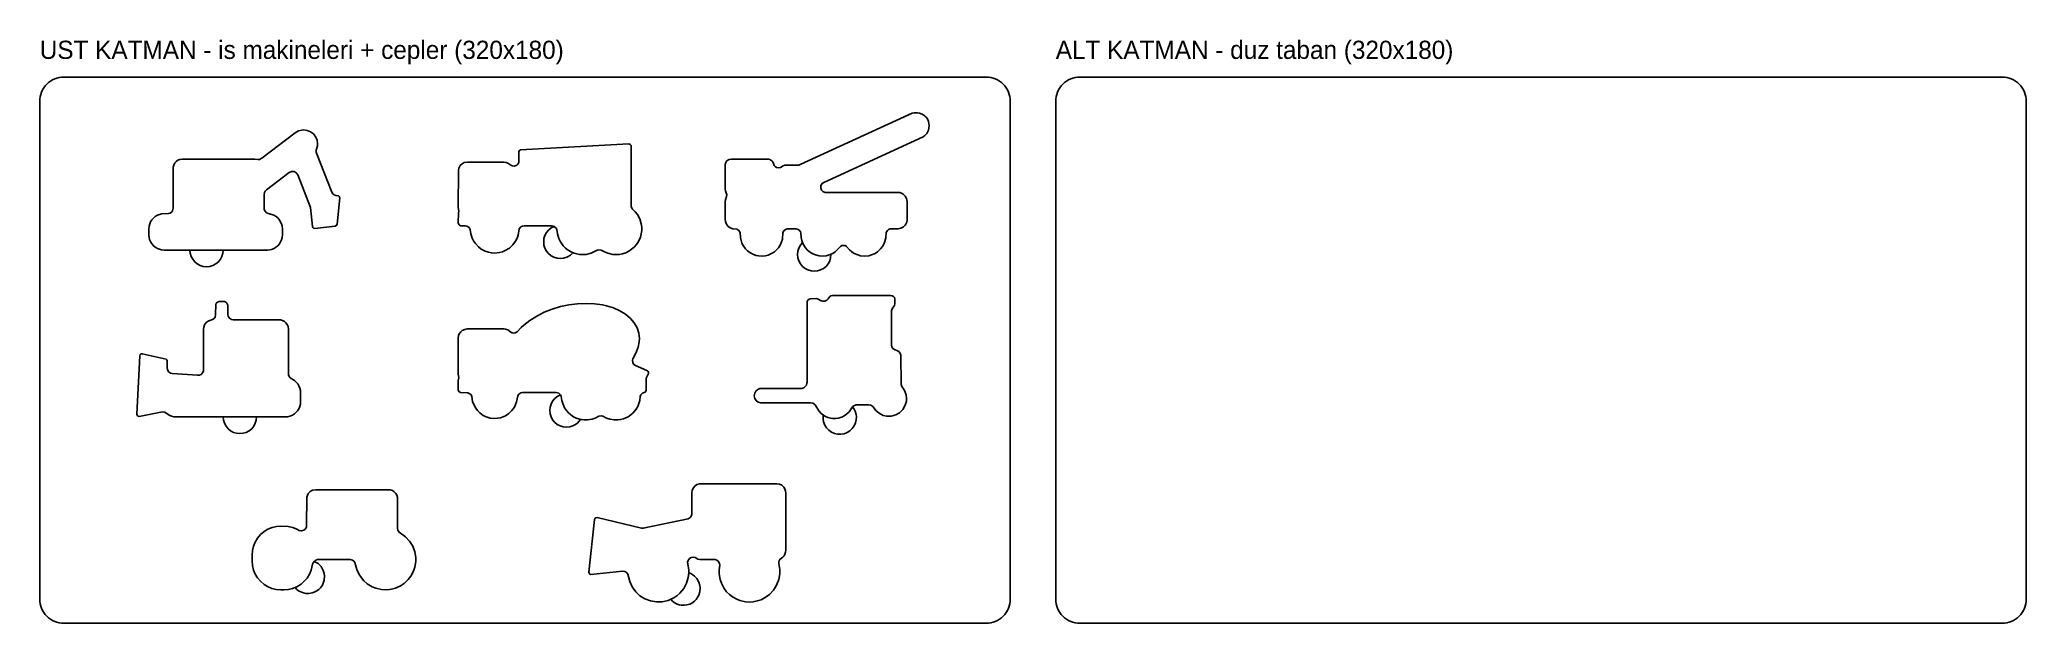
# Model space of a CAD drawing. Header units: millimetres. Extents: x 0 to 655, y 0 to 192.
import ezdxf

# ---------------------------------------------------------------- set-up
doc = ezdxf.new("R2010")
doc.units = ezdxf.units.MM
for name, color, linetype in [('ALT_KATMAN_KESIM', 5, 'Continuous'), ('UST_KATMAN_KESIM', 1, 'Continuous'), ('YAZI', 8, 'Continuous')]:
    doc.layers.add(name, color=color, linetype=linetype)

msp = doc.modelspace()

# ---------------------------------------------------------------- linework, layer by layer
at = {"layer": 'ALT_KATMAN_KESIM'}
msp.add_lwpolyline([(647, 180), (343, 180), (342.216, 179.961), (341.439, 179.846), (340.678, 179.656), (339.939, 179.391), (339.229, 179.055), (338.555, 178.652), (337.925, 178.184), (337.343, 177.657), (336.816, 177.075), (336.348, 176.445), (335.945, 175.771), (335.609, 175.061), (335.344, 174.322), (335.154, 173.561), (335.039, 172.784), (335, 172), (335, 8), (335.039, 7.216), (335.154, 6.439), (335.344, 5.678), (335.609, 4.939), (335.945, 4.229), (336.348, 3.555), (336.816, 2.925), (337.343, 2.343), (337.925, 1.816), (338.555, 1.348), (339.229, 0.945), (339.939, 0.609), (340.678, 0.344), (341.439, 0.154), (342.216, 0.039), (343, 0), (647, 0), (647.784, 0.039), (648.561, 0.154), (649.322, 0.344), (650.061, 0.609), (650.771, 0.945), (651.445, 1.348), (652.075, 1.816), (652.657, 2.343), (653.184, 2.925), (653.652, 3.555), (654.055, 4.229), (654.391, 4.939), (654.656, 5.678), (654.846, 6.439), (654.961, 7.216), (655, 8), (655, 172), (654.961, 172.784), (654.846, 173.561), (654.656, 174.322), (654.391, 175.061), (654.055, 175.771), (653.652, 176.445), (653.184, 177.075), (652.657, 177.657), (652.075, 178.184), (651.445, 178.652), (650.771, 179.055), (650.061, 179.391), (649.322, 179.656), (648.561, 179.846), (647.784, 179.961)], close=True, dxfattribs=at)
at = {"layer": 'UST_KATMAN_KESIM'}
for points in [[(312, 180), (8, 180), (7.216, 179.961), (6.439, 179.846), (5.678, 179.656), (4.939, 179.391), (4.229, 179.055), (3.555, 178.652), (2.925, 178.184), (2.343, 177.657), (1.816, 177.075), (1.348, 176.445), (0.945, 175.771), (0.609, 175.061), (0.344, 174.322), (0.154, 173.561), (0.039, 172.784), (0, 172), (0, 8), (0.039, 7.216), (0.154, 6.439), (0.344, 5.678), (0.609, 4.939), (0.945, 4.229), (1.348, 3.555), (1.816, 2.925), (2.343, 2.343), (2.925, 1.816), (3.555, 1.348), (4.229, 0.945), (4.939, 0.609), (5.678, 0.344), (6.439, 0.154), (7.216, 0.039), (8, 0), (312, 0), (312.784, 0.039), (313.561, 0.154), (314.322, 0.344), (315.061, 0.609), (315.771, 0.945), (316.445, 1.348), (317.075, 1.816), (317.657, 2.343), (318.184, 2.925), (318.652, 3.555), (319.055, 4.229), (319.391, 4.939), (319.656, 5.678), (319.846, 6.439), (319.961, 7.216), (320, 8), (320, 172), (319.961, 172.784), (319.846, 173.561), (319.656, 174.322), (319.391, 175.061), (319.055, 175.771), (318.652, 176.445), (318.184, 177.075), (317.657, 177.657), (317.075, 178.184), (316.445, 178.652), (315.771, 179.055), (315.061, 179.391), (314.322, 179.656), (313.561, 179.846), (312.784, 179.961)], [(226.076, 142.474), (226.511, 141.194), (226.436, 140.624), (226.059, 139.561), (226.004, 139.047), (226, 133.047), (226.059, 132.439), (226.291, 131.725), (226.855, 130.91), (227.606, 130.349), (228.493, 130.048), (229.844, 129.911), (230.529, 129.481), (230.937, 128.782), (231.059, 127.103), (231.244, 126.173), (231.54, 125.306), (231.959, 124.467), (232.712, 123.415), (233.397, 122.727), (234.144, 122.159), (235.306, 121.54), (236.173, 121.244), (237.048, 121.066), (238.474, 121.017), (239.349, 121.132), (240.212, 121.36), (241.533, 121.959), (242.274, 122.457), (242.977, 123.079), (243.576, 123.771), (244.26, 124.869), (244.622, 125.735), (244.861, 126.619), (245.063, 128.782), (245.471, 129.481), (245.906, 129.805), (246.42, 129.976), (249.281, 130), (250.094, 129.805), (250.529, 129.481), (250.839, 129.036), (250.993, 128.516), (251.056, 127.125), (251.25, 126.151), (251.73, 124.89), (252.437, 123.752), (253.062, 123.039), (253.771, 122.424), (254.869, 121.74), (255.735, 121.378), (257.048, 121.066), (258.016, 121.001), (259.327, 121.128), (260.265, 121.378), (261.465, 121.919), (262.248, 122.437), (262.961, 123.062), (263.996, 124.208), (264.472, 124.452), (265, 124.537), (265.528, 124.452), (266.004, 124.208), (267.039, 123.062), (267.752, 122.437), (268.535, 121.919), (269.735, 121.378), (270.673, 121.128), (271.984, 121.001), (273.327, 121.128), (274.265, 121.378), (275.465, 121.919), (276.274, 122.457), (277.236, 123.356), (277.841, 124.144), (278.285, 124.919), (278.64, 125.788), (278.937, 127.07), (279.063, 128.782), (279.471, 129.481), (279.906, 129.805), (280.42, 129.976), (283.02, 130.002), (283.963, 130.164), (284.835, 130.634), (285.366, 131.165), (285.624, 131.558), (285.875, 132.165), (285.998, 132.98), (285.999, 138.98), (285.836, 139.963), (285.4, 140.792), (284.835, 141.366), (284.325, 141.686), (283.561, 141.941), (283.02, 141.998), (258.919, 142.024), (258.178, 142.336), (257.801, 142.722), (257.507, 143.47), (257.59, 144.271), (258.032, 144.943), (258.505, 145.256), (291.26, 160.346), (291.802, 160.744), (292.459, 161.453), (293.04, 162.538), (293.205, 163.123), (293.295, 164.085), (293.08, 165.343), (292.677, 166.221), (292.286, 166.768), (291.547, 167.459), (290.976, 167.815), (290.03, 168.17), (289.366, 168.281), (288.355, 168.247), (287.7, 168.095), (250.767, 151.166), (250.278, 151.019), (245.727, 150.976), (245.129, 150.795), (244.254, 150.243), (243.471, 150.119), (242.954, 150.243), (242.501, 150.52), (242.156, 150.924), (241.795, 151.871), (241.475, 152.343), (240.94, 152.76), (240.351, 152.964), (228.047, 153), (227.346, 152.885), (226.859, 152.637), (226.443, 152.247), (226.182, 151.821), (226.017, 151.219), (226.001, 143.02)], [(44, 136.828), (43.802, 135.984), (43.471, 135.529), (43.016, 135.198), (42.481, 135.024), (40.122, 134.916), (38.821, 134.493), (38.099, 134.066), (37.499, 133.562), (36.985, 132.97), (36.569, 132.306), (36.282, 131.636), (36.074, 130.824), (36, 129.951), (36.004, 127.951), (36.074, 127.176), (36.237, 126.498), (36.596, 125.646), (37.401, 124.539), (38.03, 123.985), (38.821, 123.507), (40.122, 123.084), (41.049, 123), (75.049, 123.004), (75.739, 123.06), (76.45, 123.222), (77.306, 123.569), (77.901, 123.934), (78.461, 124.401), (79.066, 125.099), (79.431, 125.694), (79.718, 126.364), (79.926, 127.176), (79.999, 128.022), (79.998, 130.022), (79.926, 130.824), (79.718, 131.636), (79.096, 132.855), (78.562, 133.501), (77.97, 134.015), (77.229, 134.47), (76.502, 134.763), (75.365, 134.998), (74.821, 135.235), (74.22, 135.885), (74.027, 136.446), (74, 136.772), (74, 141.352), (74.086, 141.92), (74.328, 142.411), (74.728, 142.825), (82.268, 148.59), (83.043, 148.942), (83.868, 148.908), (84.59, 148.508), (85.07, 147.804), (89.27, 137.015), (89.929, 130.714), (90.039, 130.401), (90.281, 130.174), (90.712, 130.089), (97.446, 130.931), (97.895, 131.175), (98.056, 131.556), (98.918, 140.258), (98.768, 140.654), (98.518, 140.853), (97.594, 140.956), (97.056, 141.176), (96.616, 141.556), (96.308, 142.083), (91.289, 154.986), (91.193, 155.317), (91.18, 155.943), (91.544, 157.312), (91.595, 158.074), (91.432, 159.217), (91.002, 160.26), (90.23, 161.27), (89.274, 161.995), (88.162, 162.447), (86.926, 162.595), (85.897, 162.461), (85.324, 162.279), (84.24, 161.677), (73.214, 153.249), (72.472, 152.904), (71.943, 152.872), (70.951, 153), (47.049, 153), (46.168, 152.876), (45.554, 152.622), (44.953, 152.185), (44.552, 151.725), (44.184, 151.018), (44.029, 150.371)], [(138.047, 135.285), (138.002, 131.98), (138.209, 131.397), (138.434, 131.182), (138.821, 131.021), (140.298, 131), (140.872, 130.908), (141.565, 130.461), (141.966, 129.739), (142.163, 128.401), (142.595, 126.975), (143.064, 126.015), (143.664, 125.117), (144.697, 124.012), (145.57, 123.34), (146.903, 122.625), (147.968, 122.264), (148.94, 122.071), (149.961, 122.001), (151.577, 122.158), (152.556, 122.42), (153.503, 122.809), (154.883, 123.664), (156.003, 124.714), (156.919, 125.986), (157.384, 126.924), (157.716, 127.892), (158.127, 130.001), (158.64, 130.647), (159.128, 130.908), (159.702, 131), (168.796, 131), (169.626, 130.797), (170.237, 130.242), (170.465, 129.738), (170.672, 128.303), (171.142, 126.763), (171.66, 125.717), (172.584, 124.426), (173.384, 123.621), (174.265, 122.942), (175.226, 122.385), (176.231, 121.965), (177.93, 121.569), (179.016, 121.501), (180.126, 121.576), (181.769, 121.965), (182.744, 122.37), (183.843, 122.98), (184.365, 123.107), (185.157, 122.98), (186.256, 122.37), (187.284, 121.947), (188.93, 121.569), (190.016, 121.501), (191.126, 121.576), (192.184, 121.786), (193.216, 122.133), (194.235, 122.631), (195.161, 123.247), (196.021, 124.002), (196.766, 124.857), (197.38, 125.785), (198.035, 127.231), (198.333, 128.326), (198.482, 129.46), (198.482, 130.54), (198.343, 131.62), (197.837, 133.289), (197.058, 134.735), (196.379, 135.616), (195.381, 136.622), (195.027, 137.402), (194.963, 157.485), (194.693, 157.84), (194.262, 157.96), (158.557, 156.022), (158.192, 155.818), (158.008, 155.443), (158, 152.367), (157.915, 151.815), (157.674, 151.341), (157.298, 150.966), (156.566, 150.662), (155.775, 150.725), (155.302, 150.966), (154.325, 151.686), (153.835, 151.875), (153.047, 151.996), (141.047, 152), (139.986, 151.817), (139.271, 151.446), (138.634, 150.835), (138.183, 150.014), (138.03, 149.375), (138, 137.047), (138.145, 135.8)], [(169.555, 130.798), (168.604, 130.29), (167.77, 129.606), (167.086, 128.772), (166.578, 127.821), (166.265, 126.79), (166.16, 125.717), (166.265, 124.644), (166.578, 123.612), (167.086, 122.661), (167.77, 121.828), (168.604, 121.144), (169.555, 120.635), (170.587, 120.322), (171.66, 120.217), (172.733, 120.322), (173.764, 120.635), (175.008, 121.353), (175.829, 122.133), (175.226, 122.385), (174.265, 122.942), (173.384, 123.621), (172.584, 124.426), (171.66, 125.717), (171.142, 126.763), (170.672, 128.303), (170.465, 129.738), (170.237, 130.242)], [(260.878, 121.654), (260.265, 121.378), (259.327, 121.128), (258.016, 121.001), (257.048, 121.066), (255.735, 121.378), (254.869, 121.74), (253.771, 122.424), (253.062, 123.039), (252.437, 123.752), (251.73, 124.89), (251.52, 125.44), (250.809, 124.581), (250.301, 123.63), (249.988, 122.599), (249.882, 121.526), (249.988, 120.453), (250.301, 119.421), (250.809, 118.47), (251.493, 117.636), (252.326, 116.952), (253.277, 116.444), (254.309, 116.131), (255.382, 116.026), (256.455, 116.131), (257.487, 116.444), (258.437, 116.952), (259.271, 117.636), (259.955, 118.47), (260.463, 119.421), (260.776, 120.453)], [(60.5, 123.002), (49.5, 123.001), (49.605, 121.929), (49.918, 120.897), (50.427, 119.946), (51.111, 119.112), (51.944, 118.428), (52.895, 117.92), (53.927, 117.607), (55, 117.502), (56.073, 117.607), (57.104, 117.92), (58.055, 118.428), (58.889, 119.112), (59.573, 119.946), (60.081, 120.897), (60.394, 121.929)], [(32.043, 68.896), (32.099, 68.586), (32.285, 68.332), (32.774, 68.163), (40.47, 69.671), (41.263, 69.527), (42.646, 68.596), (43.416, 68.263), (44.176, 68.074), (45.022, 68.001), (80.951, 68), (81.739, 68.06), (82.45, 68.222), (83.354, 68.596), (84.014, 69.019), (84.981, 69.986), (85.431, 70.694), (85.737, 71.416), (85.926, 72.176), (85.998, 72.978), (85.998, 76.022), (85.94, 76.739), (85.763, 77.502), (85.47, 78.229), (85.066, 78.901), (84.562, 79.501), (84.014, 79.981), (82.602, 80.843), (82.227, 81.314), (82.028, 81.883), (81.999, 96.978), (81.876, 97.832), (81.622, 98.446), (81.185, 99.047), (80.725, 99.448), (80.018, 99.816), (79.371, 99.971), (63.828, 100), (63.244, 100.09), (62.529, 100.529), (62.09, 101.244), (62, 101.828), (61.993, 104.89), (61.743, 105.534), (61.377, 105.847), (60.89, 105.993), (59.151, 105.996), (58.623, 105.847), (58.211, 105.471), (58.026, 105.025), (58, 101.755), (57.802, 100.911), (57.471, 100.456), (57.016, 100.126), (55.729, 99.711), (54.953, 99.185), (54.351, 98.398), (54.06, 97.565), (54, 96.951), (54, 83.569), (53.973, 83.246), (53.784, 82.69), (53.193, 82.042), (52.657, 81.801), (52.043, 81.746), (43.698, 82.342), (43.148, 82.464), (42.484, 82.915), (42.082, 83.609), (42, 84.166), (41.992, 86.543), (41.877, 86.834), (41.647, 87.046), (33.812, 88.82), (33.378, 88.777), (33.116, 88.577), (32.96, 88.17)], [(138.021, 76.821), (138.28, 76.313), (138.715, 76.047), (141.105, 75.975), (141.862, 75.647), (142.24, 75.243), (142.468, 74.739), (142.747, 73.097), (143.087, 72.094), (143.743, 70.867), (144.336, 70.085), (145.085, 69.336), (146.236, 68.514), (147.167, 68.057), (148.553, 67.642), (150.039, 67.501), (150.963, 67.563), (151.903, 67.747), (153.302, 68.267), (154.596, 69.075), (155.649, 70.068), (156.486, 71.236), (156.922, 72.115), (157.233, 73.021), (157.625, 75.001), (157.932, 75.461), (158.626, 75.908), (159.2, 76), (170.298, 76), (171.127, 75.797), (171.738, 75.243), (171.966, 74.739), (172.158, 73.423), (172.438, 72.392), (173.053, 71.035), (173.664, 70.117), (174.355, 69.332), (175.117, 68.664), (175.986, 68.081), (176.903, 67.625), (178.478, 67.147), (179.493, 67.017), (180.562, 67.021), (182.108, 67.284), (183.097, 67.625), (184.343, 68.257), (185.135, 68.384), (185.657, 68.257), (186.924, 67.616), (187.945, 67.269), (189.438, 67.021), (190.562, 67.021), (191.545, 67.151), (192.534, 67.413), (194.014, 68.081), (194.857, 68.644), (195.628, 69.316), (196.66, 70.57), (197.181, 71.477), (197.58, 72.444), (197.849, 73.455), (198.025, 74.767), (198.225, 75.265), (198.788, 75.834), (199.603, 76.209), (199.939, 76.671), (200, 77.047), (199.974, 80.736), (200.14, 81.258), (200.673, 82.338), (200.745, 82.668), (200.654, 82.993), (200.421, 83.238), (196.191, 85.086), (195.791, 85.437), (195.519, 85.894), (195.405, 86.68), (195.537, 87.195), (196.595, 89.064), (197.317, 90.951), (197.665, 92.757), (197.712, 93.808), (197.512, 95.599), (196.943, 97.344), (196.018, 98.981), (194.751, 100.48), (193.165, 101.818), (191.285, 102.972), (189.144, 103.922), (186.822, 104.64), (185.505, 104.933), (182.879, 105.307), (180.15, 105.437), (177.333, 105.322), (174.493, 104.962), (171.678, 104.363), (168.937, 103.535), (166.303, 102.486), (163.862, 101.253), (161.614, 99.837), (159.598, 98.257), (158.715, 97.438), (157.423, 96.056), (156.754, 95.697), (156.248, 95.637), (155.748, 95.73), (155.298, 95.967), (154.325, 96.686), (153.561, 96.941), (153.02, 96.998), (140.98, 96.998), (140.112, 96.86), (139.271, 96.446), (138.817, 96.05), (138.349, 95.394), (138.125, 94.835), (138.004, 94.047), (138, 82.047), (138.143, 80.955), (138.001, 79.98)], [(254.184, 72.6), (254.855, 72.492), (255.429, 72.185), (255.671, 71.966), (256.871, 70.009), (257.682, 69.143), (258.372, 68.608), (259.107, 68.181), (259.891, 67.853), (260.711, 67.63), (261.554, 67.516), (262.446, 67.516), (263.311, 67.635), (264.446, 67.979), (265.268, 68.382), (265.991, 68.871), (266.857, 69.682), (268.103, 71.432), (268.604, 71.788), (269.189, 71.974), (273.276, 72), (273.969, 71.884), (274.276, 71.746), (274.801, 71.325), (275.67, 70.144), (276.761, 69.19), (278.094, 68.523), (279.287, 68.245), (280.778, 68.253), (282.239, 68.651), (283.513, 69.386), (284.588, 70.453), (285.181, 71.396), (285.505, 72.178), (285.747, 73.222), (285.789, 74.335), (285.679, 75.175), (285.366, 76.2), (285, 76.938), (284.262, 77.995), (284.032, 78.638), (283.961, 88.362), (283.727, 88.998), (283.256, 89.549), (282.81, 89.823), (281.786, 90.194), (281.327, 90.565), (280.997, 91.055), (280.824, 91.62), (280.822, 103.1), (281.124, 103.902), (281.819, 104.722), (281.997, 105.375), (281.958, 106.922), (281.788, 107.332), (281.46, 107.698), (281.079, 107.91), (280.547, 108), (261.375, 107.997), (260.869, 107.891), (260.496, 107.664), (259.977, 106.942), (259.509, 106.487), (258.918, 106.207), (258.597, 106.143), (258.269, 106.132), (257.631, 106.271), (256.687, 106.865), (256.153, 106.996), (254.132, 106.969), (253.674, 106.792), (253.302, 106.46), (253.09, 106.079), (253, 105.547), (253, 79.428), (252.973, 79.087), (252.78, 78.493), (252.413, 77.987), (251.907, 77.62), (251.313, 77.427), (250.972, 77.4), (238.044, 77.4), (237.466, 77.335), (236.727, 77.029), (236.125, 76.492), (235.754, 75.835), (235.604, 74.958), (235.77, 74.122), (236.245, 73.369), (236.879, 72.882), (237.729, 72.619)], [(171.738, 75.243), (170.608, 74.691), (169.775, 74.007), (169.091, 73.173), (168.583, 72.222), (168.27, 71.19), (168.164, 70.117), (168.27, 69.044), (168.583, 68.013), (169.091, 67.062), (169.775, 66.228), (170.608, 65.544), (171.559, 65.036), (172.591, 64.723), (173.664, 64.617), (174.737, 64.723), (175.769, 65.036), (176.414, 65.354), (177.29, 65.982), (177.799, 66.491), (178.32, 67.195), (176.903, 67.625), (175.986, 68.081), (175.117, 68.664), (174.355, 69.332), (173.664, 70.117), (173.053, 71.035), (172.438, 72.392), (172.158, 73.423), (171.966, 74.739)], [(60.5, 68), (60.606, 66.927), (60.919, 65.895), (61.427, 64.945), (62.111, 64.111), (62.944, 63.427), (63.895, 62.919), (64.927, 62.606), (66, 62.5), (67.073, 62.606), (68.105, 62.919), (69.056, 63.427), (69.889, 64.111), (70.573, 64.945), (71.081, 65.895), (71.394, 66.927), (71.5, 68)], [(269.254, 68.133), (269.16, 68.846), (268.847, 69.878), (268.529, 70.523), (267.996, 71.282), (266.857, 69.682), (265.991, 68.871), (265.268, 68.382), (264.446, 67.979), (263.311, 67.635), (262.446, 67.516), (261.554, 67.516), (260.711, 67.63), (259.891, 67.853), (259.107, 68.181), (258.337, 68.635), (258.277, 67.413), (258.453, 66.349), (258.833, 65.34), (259.402, 64.425), (260.139, 63.638), (261.016, 63.01), (261.998, 62.565), (263.048, 62.32), (264.125, 62.285), (265.189, 62.46), (266.198, 62.84), (267.114, 63.409), (267.901, 64.146), (268.529, 65.023), (268.974, 66.005), (269.219, 67.055)], [(181.091, 16.86), (181.137, 16.527), (181.253, 16.333), (181.425, 16.187), (181.747, 16.088), (192.098, 17.168), (192.927, 17.071), (193.403, 16.811), (193.919, 16.189), (194.537, 13.769), (195.361, 11.965), (196.494, 10.394), (197.881, 9.092), (199.561, 8.04), (201.395, 7.346), (203.328, 7.024), (205.265, 7.082), (207.231, 7.537), (209.035, 8.361), (210.073, 9.056), (211.041, 9.901), (212.336, 11.479), (213.245, 13.19), (213.81, 15.067), (213.976, 16.328), (213.98, 17.613), (213.629, 20.113), (213.763, 20.658), (214.258, 21.333), (214.737, 21.625), (215.564, 21.754), (216.109, 21.623), (217.034, 21.165), (217.629, 21.029), (222.691, 20.976), (223.228, 20.8), (223.684, 20.467), (224.121, 19.747), (224.207, 19.189), (224.021, 17.636), (224.025, 16.305), (224.331, 14.452), (224.755, 13.19), (225.709, 11.411), (226.494, 10.394), (227.421, 9.47), (228.46, 8.676), (229.614, 8.014), (230.825, 7.519), (232.654, 7.092), (233.982, 7.001), (235.287, 7.084), (236.605, 7.346), (237.843, 7.769), (239.521, 8.664), (240.623, 9.51), (241.944, 10.927), (242.949, 12.541), (243.654, 14.395), (243.975, 16.305), (243.976, 17.672), (243.647, 19.746), (243.694, 20.304), (244.075, 21.047), (245.047, 21.815), (245.448, 22.275), (245.711, 22.729), (245.94, 23.435), (246, 24.049), (246, 42.951), (245.94, 43.565), (245.711, 44.271), (245.363, 44.838), (244.68, 45.478), (243.884, 45.861), (243.049, 45.996), (217.574, 45.964), (216.679, 45.688), (215.953, 45.185), (215.522, 44.68), (215.139, 43.884), (215.001, 42.978), (214.977, 35.85), (214.816, 35.332), (214.506, 34.886), (213.832, 34.438), (199.005, 31.315), (198.457, 31.363), (183.773, 34.818), (183.349, 34.785), (183.088, 34.599), (182.917, 34.21)], [(88, 32.252), (87.916, 31.689), (87.507, 30.99), (87.079, 30.657), (86.301, 30.43), (85.503, 30.568), (84.772, 30.979), (83.475, 31.516), (81.888, 31.891), (79.451, 31.996), (78.057, 31.884), (76.66, 31.558), (75.228, 30.979), (73.954, 30.206), (72.817, 29.244), (71.794, 28.046), (70.998, 26.722), (70.457, 25.393), (70.129, 24.028), (70, 22.451), (70.001, 20.522), (70.116, 19.057), (70.503, 17.474), (71.021, 16.228), (71.763, 15), (72.756, 13.817), (73.954, 12.794), (75.151, 12.06), (76.525, 11.484), (77.972, 11.129), (79.451, 11.004), (80.522, 11.002), (82.028, 11.129), (83.393, 11.457), (84.772, 12.021), (86.159, 12.878), (87.244, 13.817), (88.156, 14.885), (88.94, 16.151), (89.497, 17.474), (89.939, 19.441), (90.139, 19.941), (90.478, 20.361), (90.808, 20.611), (91.079, 20.785), (91.633, 20.974), (102.315, 21), (103.156, 20.804), (103.61, 20.476), (103.941, 20.024), (104.537, 17.769), (105.32, 16.036), (106.056, 14.927), (106.917, 13.942), (107.946, 13.043), (109.561, 12.04), (110.825, 11.519), (112.713, 11.084), (114.613, 11.02), (115.968, 11.197), (117.253, 11.545), (118.984, 12.332), (120.119, 13.092), (121.506, 14.394), (122.336, 15.479), (123.231, 17.157), (123.669, 18.452), (123.976, 20.328), (123.975, 21.695), (123.663, 23.571), (122.976, 25.406), (121.922, 27.101), (120.579, 28.53), (118.511, 30.02), (118.087, 30.728), (118, 31.301), (117.964, 41.426), (117.711, 42.271), (117.397, 42.795), (116.838, 43.363), (116.271, 43.711), (115.565, 43.94), (114.951, 44), (91.049, 44), (89.982, 43.816), (89.205, 43.397), (88.637, 42.838), (88.289, 42.271), (88.049, 41.511)], [(93.908, 15.671), (93.814, 16.384), (93.501, 17.416), (92.784, 18.66), (91.768, 19.675), (90.522, 20.394), (90.139, 19.941), (89.939, 19.441), (89.497, 17.474), (88.94, 16.151), (88.156, 14.885), (87.244, 13.817), (86.159, 12.878), (84.772, 12.021), (84.201, 11.787), (84.794, 11.176), (85.364, 10.738), (86.315, 10.23), (86.997, 9.999), (87.702, 9.858), (88.78, 9.823), (89.844, 9.999), (90.525, 10.23), (91.17, 10.548), (92.047, 11.176), (92.555, 11.685), (93.183, 12.561), (93.501, 13.207), (93.814, 14.238)], [(217.769, 11.771), (217.675, 12.484), (217.362, 13.516), (216.644, 14.759), (215.907, 15.546), (215.336, 15.984), (214.713, 16.344), (213.977, 16.641), (213.81, 15.067), (213.245, 13.19), (212.336, 11.479), (211.041, 9.901), (210.073, 9.056), (209.035, 8.361), (208.044, 7.909), (208.654, 7.276), (209.225, 6.838), (210.176, 6.33), (210.857, 6.099), (211.563, 5.958), (212.64, 5.923), (213.354, 6.017), (214.385, 6.33), (215.031, 6.648), (215.907, 7.276), (216.416, 7.785), (217.044, 8.661), (217.362, 9.306), (217.675, 10.338)]]:
    msp.add_lwpolyline(points, close=True, dxfattribs=at)

# ---------------------------------------------------------------- texts
at = {"layer": 'YAZI'}
for s, p in [('UST KATMAN - is makineleri + cepler (320x180)', (0, 186)), ('ALT KATMAN - duz taban (320x180)', (335, 186))]:
    msp.add_text(s, height=6, dxfattribs=at).set_placement(p)

doc.saveas('drawing.dxf')
